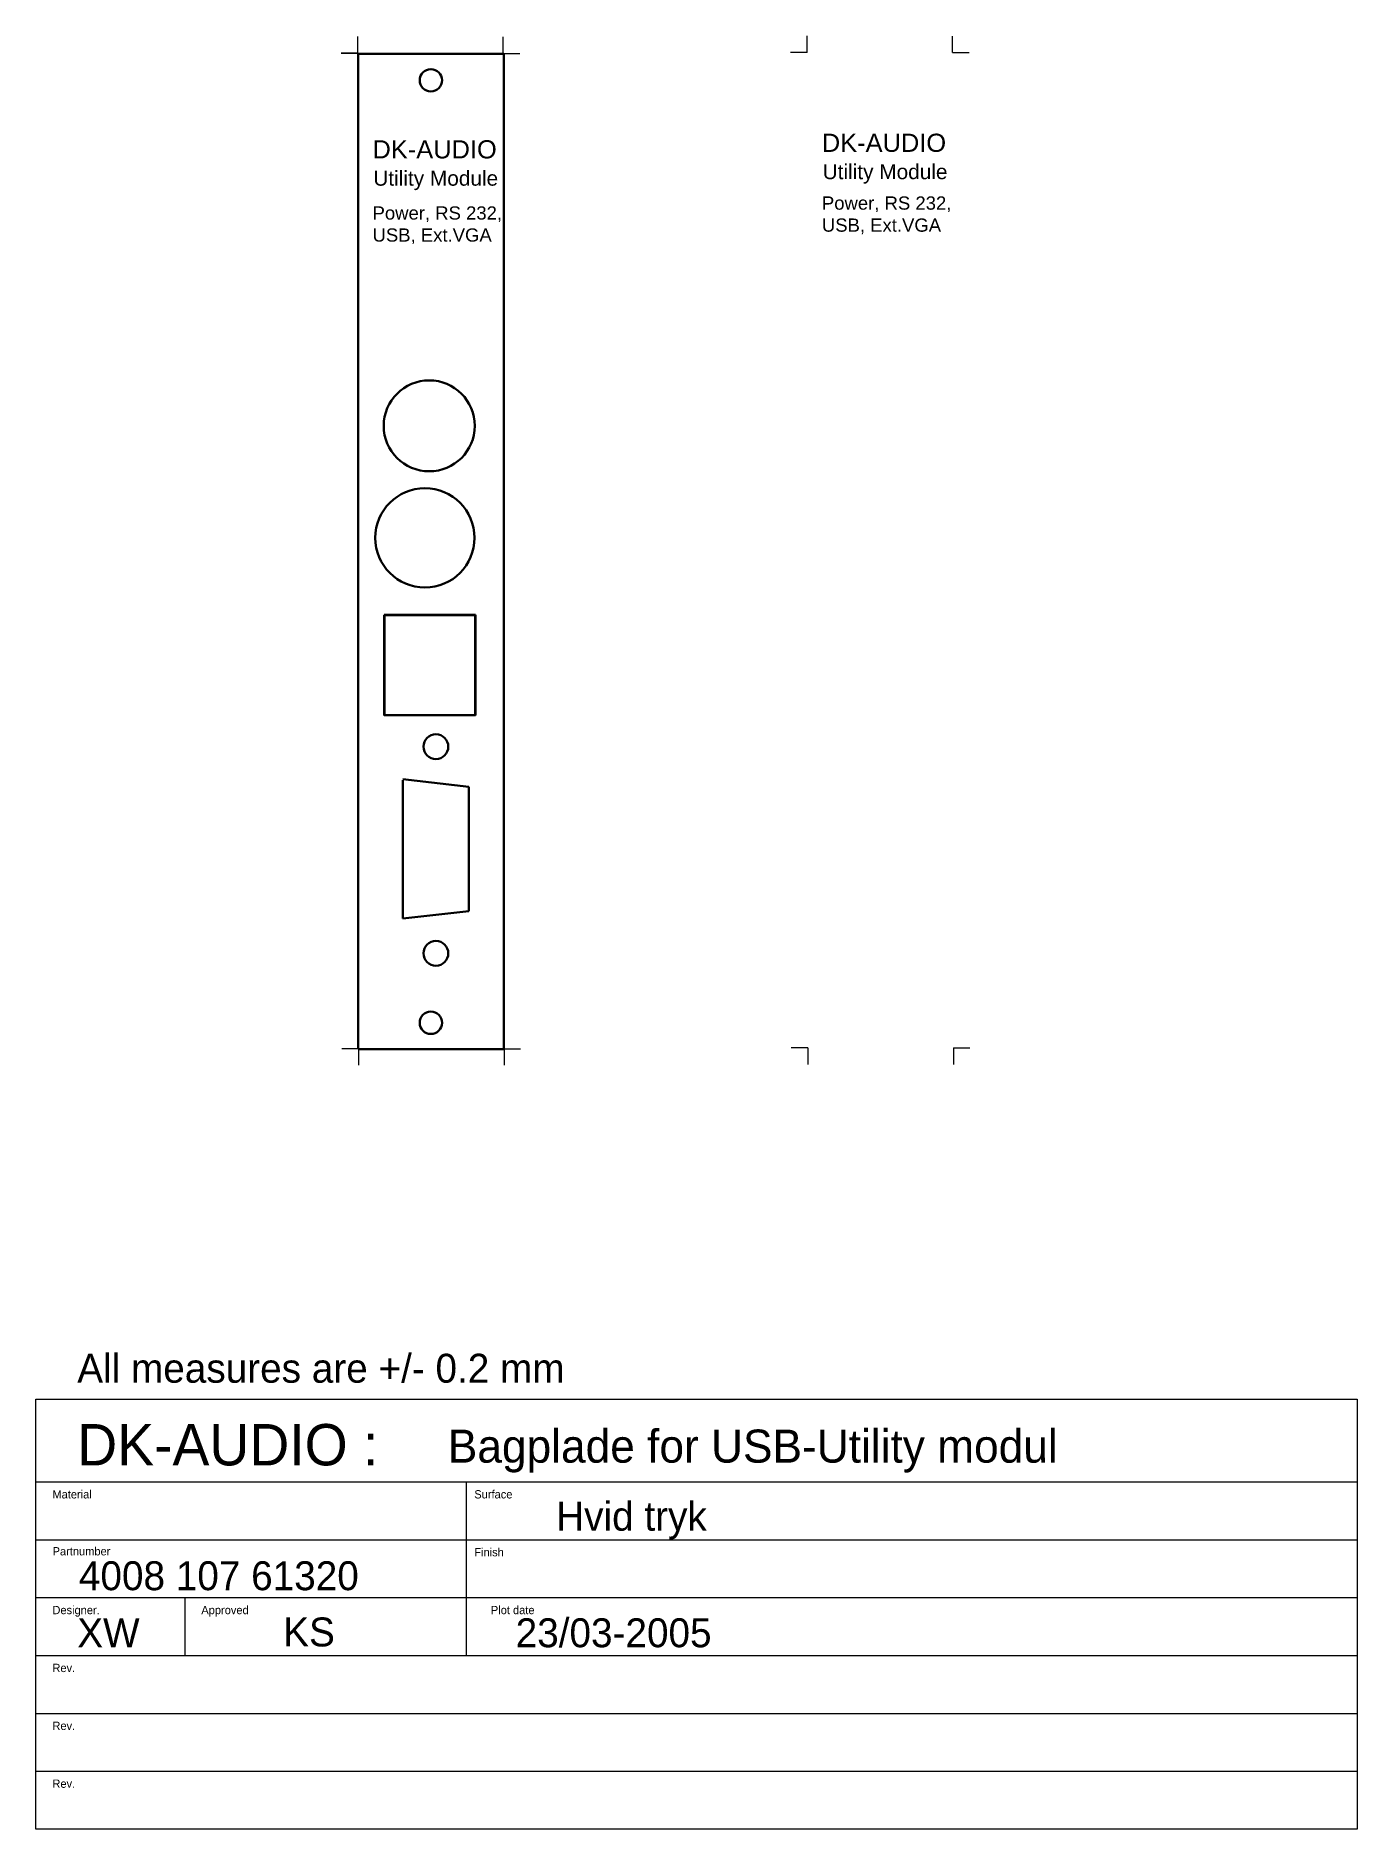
# Model space of a CAD drawing. Header units: millimetres. Extents: x 166 to 326, y -2 to 215.
import ezdxf

# ---------------------------------------------------------------- set-up
doc = ezdxf.new("R2010")
doc.units = ezdxf.units.MM
doc.layers.add('Module', color=3, linetype='Continuous', lineweight=40)
doc.layers.add('ramme_head', color=2, linetype='Continuous')
doc.layers.add('Silketryk_1', color=7, linetype='Continuous')
doc.styles.add('ROMAND', font='romand', dxfattribs={"height": 3.5})

msp = doc.modelspace()

# ---------------------------------------------------------------- linework, layer by layer
at = {"layer": 'Module', "ltscale": 0.35}
for p, q in [((204.95, 92.04), (204.95, 212.44)), ((204.95, 212.44), (222.55, 212.44)), ((222.55, 212.44), (222.55, 92.04)), ((210.35, 124.69), (218.35, 123.79)), ((210.35, 124.59), (210.35, 107.84)), ((218.35, 123.79), (218.35, 108.74)), ((210.35, 107.84), (218.35, 108.74)), ((222.55, 92.04), (204.95, 92.04)), ((222.55, 92.04), (213.1, 92.04))]:
    msp.add_line(p, q, dxfattribs=at)
at = {"layer": 'Module', "ltscale": 0.1}
for p, q in [((219.15, 144.59), (208.1, 144.59)), ((208.1, 144.55), (219.15, 144.55)), ((208.1, 132.4), (208.1, 144.55)), ((208.15, 132.44), (208.15, 144.59)), ((219.1, 132.4), (219.1, 144.55)), ((219.15, 132.44), (219.15, 144.59)), ((208.1, 132.44), (219.15, 132.44))]:
    msp.add_line(p, q, dxfattribs=at)
at = {"layer": 'Module', "ltscale": 0.35}
for centre, radius in [((213.75, 209.24), 1.35), ((214.35, 128.64), 1.5), ((214.35, 103.64), 1.5), ((213.75, 95.24), 1.35)]:
    msp.add_circle(centre, radius, dxfattribs=at)
at = {"layer": 'Module', "ltscale": 0.1}
for centre, radius in [((213.55, 167.44), 5.5), ((213.03, 153.89), 6)]:
    msp.add_circle(centre, radius, dxfattribs=at)
at = {"layer": 'ramme_head'}
for p, q in [((166, 49.7), (325.72, 49.7)), ((166, -2.3), (166, 49.7)), ((325.72, 49.7), (325.72, -2.3)), ((325.72, -2.3), (166, -2.3))]:
    msp.add_line(p, q, dxfattribs=at)
at = {"layer": 'ramme_head', "color": 2}
for p, q in [((166, 39.7), (325.72, 39.7)), ((218, 39.7), (218, 32.7)), ((166, 32.7), (325.72, 32.7)), ((218, 32.7), (218, 25.7)), ((166, 25.7), (325.72, 25.7)), ((184, 25.7), (184, 18.7)), ((218, 25.7), (218, 18.7)), ((166, 18.7), (325.72, 18.7)), ((166, 11.7), (325.72, 11.7)), ((166, 4.7), (325.72, 4.7))]:
    msp.add_line(p, q, dxfattribs=at)
at = {"layer": 'Silketryk_1'}
for p, q in [((204.9, 212.52), (204.9, 214.52)), ((204.91, 212.5), (204.91, 214.5)), ((222.5, 212.5), (222.5, 214.5)), ((259.22, 212.61), (257.22, 212.61)), ((259.23, 212.59), (257.23, 212.59)), ((259.22, 212.61), (259.22, 214.61)), ((259.23, 212.59), (259.23, 214.59)), ((276.82, 212.59), (276.82, 214.59)), ((276.82, 212.59), (278.82, 212.59)), ((204.9, 212.52), (202.9, 212.52)), ((204.91, 212.5), (202.91, 212.5)), ((222.5, 212.5), (224.5, 212.5)), ((205, 92.1), (203, 92.1)), ((205, 92.1), (205, 90.1)), ((222.6, 92.1), (222.6, 90.1)), ((222.6, 92.1), (224.6, 92.1)), ((259.32, 92.19), (257.32, 92.19)), ((259.32, 92.19), (259.32, 90.19)), ((276.92, 92.19), (278.92, 92.19)), ((276.92, 92.19), (276.92, 90.19))]:
    msp.add_line(p, q, dxfattribs=at)

# ---------------------------------------------------------------- texts
at = {"layer": 'ramme_head', "color": 2}
for s, p in [('All measures are +/- 0.2 mm', (171, 51.7)), ('Hvid tryk', (228.9, 33.8)), ('4008 107 61320', (171.2, 26.6)), ('XW', (171, 19.7)), ('KS', (195.9, 19.8)), ('23/03-2005', (224, 19.7))]:
    msp.add_text(s, height=3.5, dxfattribs=at).set_placement(p)
at = {"layer": 'ramme_head'}
for s, height, p in [('DK-AUDIO :', 5, (171, 41.7)), ('Bagplade for USB-Utility modul', 4, (215.8, 42.03))]:
    msp.add_text(s, height=height, dxfattribs=at).set_placement(p)
at = {"layer": 'ramme_head', "color": 7}
for s, p in [('Material', (168, 37.7)), ('Surface', (219, 37.7)), ('Partnumber', (168.02, 30.81)), ('Finish', (219, 30.7)), ('Designer.', (168, 23.7)), ('Approved', (186, 23.7)), ('Plot date', (221, 23.7)), ('Rev.', (168, 16.7)), ('Rev.', (168, 9.7)), ('Rev.', (168, 2.7))]:
    msp.add_text(s, height=1, dxfattribs=at).set_placement(p)
at = {"layer": 'Silketryk_1', "attachment_point": 1, "style": 'ROMAND'}
for s, insert, char_height, width in [('{\\fArial|b0|i0|c0|p34;DK-AUDIO}', (206.69, 201.99), 2.2, 50), ('{\\fArial|b0|i0|c0|p34;DK-AUDIO}', (261.01, 202.78), 2.2, 50), ('{\\fArial|b0|i0|c0|p34;Utility Module}', (206.79, 198.29), 1.8, 50), ('{\\fArial|b0|i0|c0|p34;Utility Module}', (261.11, 199.08), 1.8, 50), ('{\\fArial|b0|i0|c0|p34;Power, RS 232,\\PUSB, Ext.VGA}', (206.7, 193.99), 1.6, 21.9525), ('{\\fArial|b0|i0|c0|p34;Power, RS 232,\\PUSB, Ext.VGA}', (261.02, 195.19), 1.6, 21.9525)]:
    msp.add_mtext(s, dxfattribs=dict(at, insert=insert, char_height=char_height, width=width))

doc.saveas('drawing.dxf')
